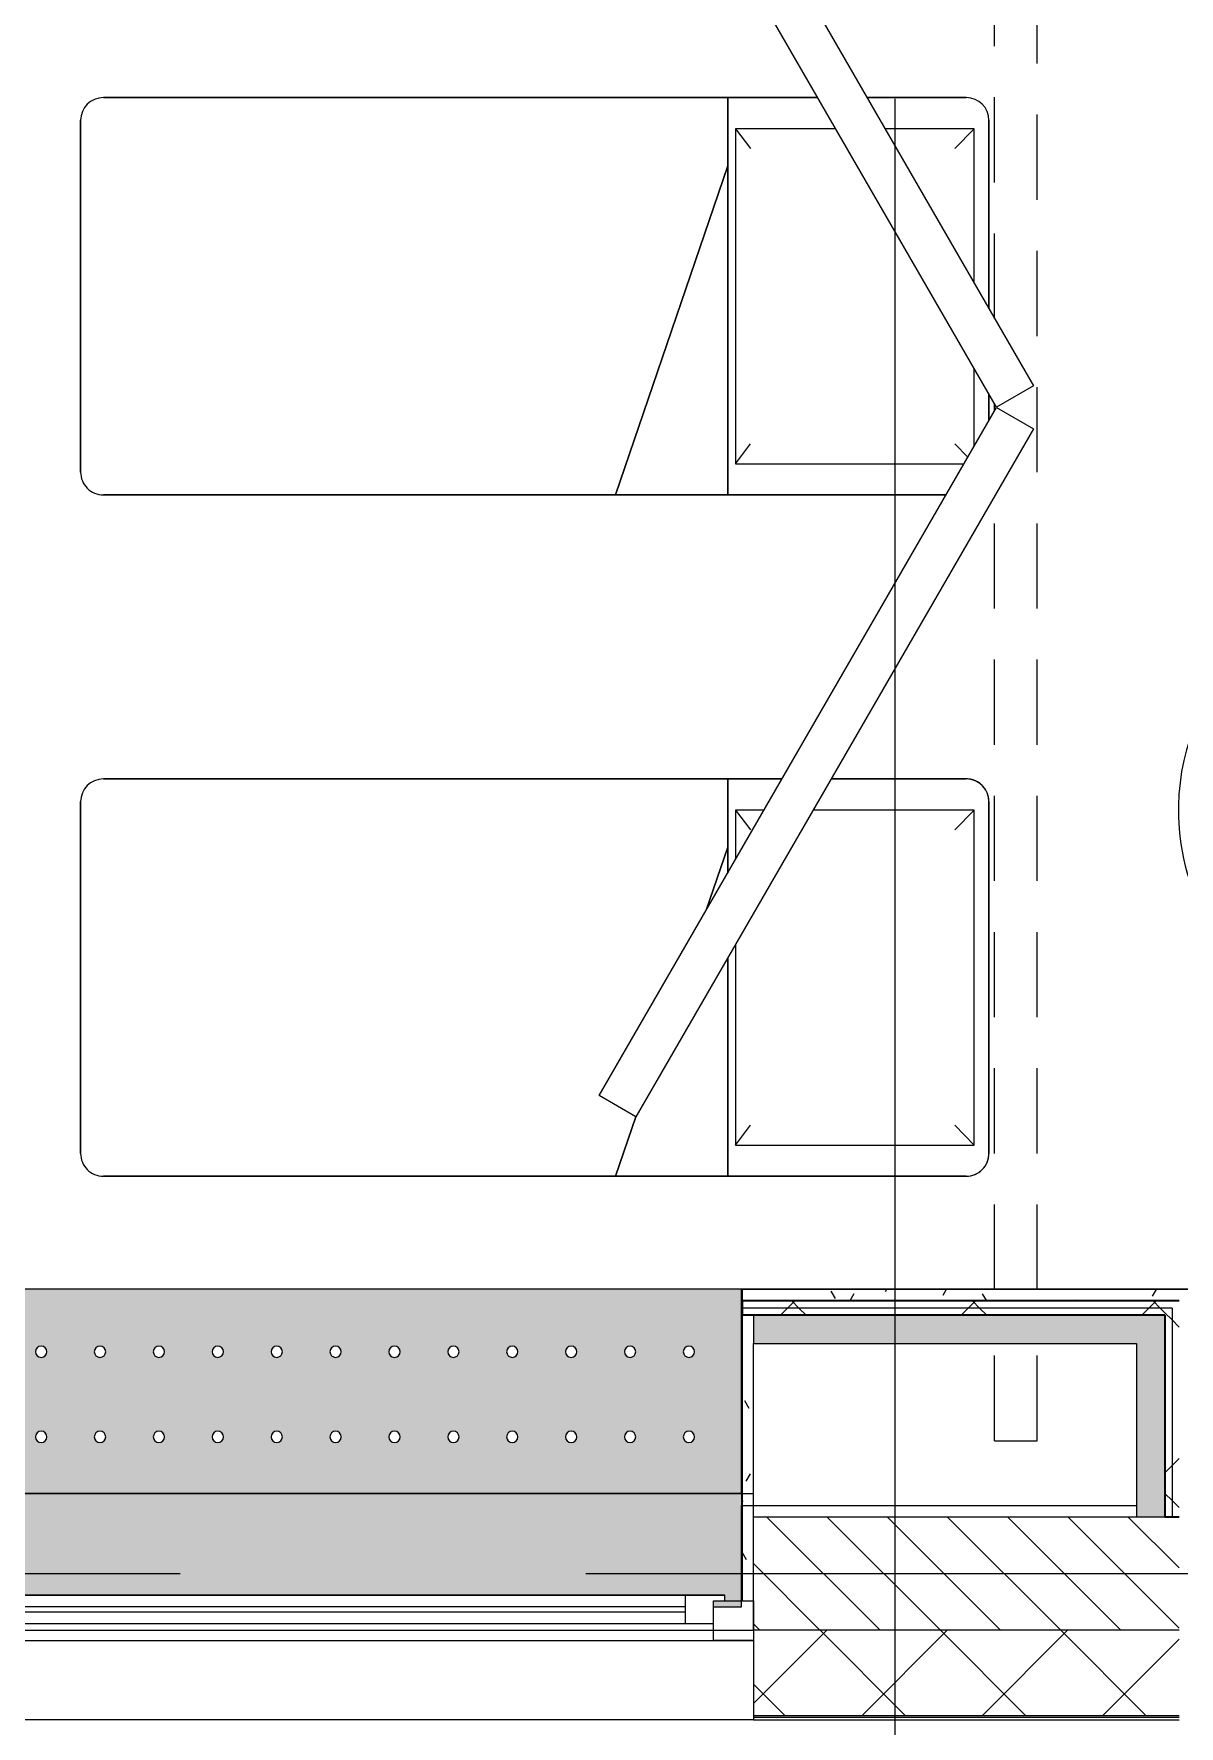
# Model space of a CAD drawing. Header units: millimetres. Extents: x 855 to 94006, y -3304 to 17933.
# Drawn here: x 24748 to 26766, y -269 to 2712 of the extents above; entities that cross this region are included whole.
import ezdxf

# ---------------------------------------------------------------- set-up
doc = ezdxf.new("R2010")
doc.units = ezdxf.units.MM
doc.linetypes.add('200_ШТРИХ__ш1_п0_6_', pattern=[240, 150, -90])
doc.linetypes.add('Осевая', pattern=[4762.5, 952.5, -714.375, 2381.25, -714.375])
for name, color, linetype, lineweight in [('A-DOOR', 7, 'Continuous', 9), ('A-DOOR-1', 7, '200_ШТРИХ__ш1_п0_6_', 9), ('A-DOOR-FRAM', 7, 'Continuous', 13), ('A-GLAZ', 7, 'Continuous', 9), ('A-GLAZ-1', 7, 'Continuous', 13), ('A-WALL', 7, 'Continuous', 9), ('I-WALL', 7, 'Continuous', 9), ('Знаки', 7, 'Continuous', 9), ('Оси', 7, 'Continuous', 9), ('Оси-2', 7, 'Осевая', 9)]:
    doc.layers.add(name, color=color, linetype=linetype, lineweight=lineweight)
for name, color, linetype, lineweight, true_color in [('A-WALL-1', 7, 'Continuous', 35, 0x3c3c3c), ('A-WALL-2', 7, 'Continuous', 13, 0x3c3c3c), ('A-WALL-3', 7, 'Continuous', 25, 0x3c3c3c), ('A-WALL-FNSH-1', 7, 'Continuous', 13, 0x3c3c3c), ('A-WALL-FNSH-2', 7, 'Continuous', 9, 0x3c3c3c), ('I-FURN-1', 7, 'Continuous', 9, 0xf0f0f0)]:
    doc.layers.add(name, color=color, linetype=linetype, lineweight=lineweight, true_color=true_color)
pattern_1 = [(0, (-30394.15, 0), (182.88, 45.72), [15.088, -122.072, 15.088, -122.072, -731.52]), (0, (-30394.15, 0), (182.88, 45.72), [-274.32, 15.088, -259.232, 15.088, -122.072, -320.04]), (0, (-30394.15, 0), (182.88, 45.72), [-685.8, 15.088, -76.352, 15.088, -213.512]), (120, (-30325.57, 22.86), (-131.03468, 135.518726), [15.088, -122.072, 15.088, -122.072, -731.52]), (120, (-30325.57, 22.86), (-131.03468, 135.518726), [-274.32, 15.088, -259.232, 15.088, -122.072, -320.04]), (120, (-30325.57, 22.86), (-131.03468, 135.518726), [-685.8, 15.088, -76.352, 15.088, -213.512]), (240, (-30302.71, 114.3), (-51.84532, -181.238726), [15.088, -122.072, 15.088, -122.072, -731.52]), (240, (-30302.71, 114.3), (-51.84532, -181.238726), [-274.32, 15.088, -259.232, 15.088, -122.072, -320.04]), (240, (-30302.71, 114.3), (-51.84532, -181.238726), [-685.8, 15.088, -76.352, 15.088, -213.512])]
pattern_2 = [(45, (-30394.15, 0), (-159.099, 159.099), []), (135, (-30394.15, 0), (-159.099, -159.099), [])]

# ---------------------------------------------------------------- blocks, each defined once
blk = doc.blocks.new('120_Окно_СКБ_2Ст - 120_Окно_СКБ_2Ст 3100х2500 _мал_створка слева_-22446080-План разверток пом_ 1_12_ Этаж 1')
at = {"layer": 'A-GLAZ'}
for p, q in [((1550, -57), (-1550, -57)), ((-1430, -107), (600, -107)), ((600, -117), (-1430, -117))]:
    blk.add_line(p, q, dxfattribs=at)
at = {"layer": 'A-GLAZ-1'}
for p, q in [((-1550, -127), (-1550, -57)), ((-1550, -57), (-1480, -57)), ((-1480, -57), (-1480, -127)), ((650, -87), (-1480, -87)), ((-1480, -87), (-1480, -127)), ((-1430, -137), (-1430, -87)), ((-1480, -127), (-1550, -127)), ((-1480, -127), (-1500, -127)), ((-1500, -127), (-1500, -137)), ((-1500, -137), (670, -137)), ((670, -137), (-1500, -137))]:
    blk.add_line(p, q, dxfattribs=at)
blk = doc.blocks.new('DOR__перегородка__Прямоугольная - ТП-3_ Вн_ДПГ_6820х3300h-19315679-План разверток пом_ 1_12_ Этаж 1')
at = {"layer": 'A-DOOR-1'}
for p, q in [((0, 75), (0, 0)), ((0, 75), (171.1, 75)), ((266.1, 75), (1664.5, 75)), ((1814.5, 75), (1826.7, 75)), ((1976.7, 75), (4163.8, 75)), ((0, 0), (171.1, 0)), ((266.1, 0), (6816.1, 0))]:
    blk.add_line(p, q, dxfattribs=at)
at = {"layer": 'A-DOOR-FRAM'}
for p, q in [((570.4, 706.9), (607.9, 771.8)), ((607.9, 771.8), (1820.3, 71.7)), ((1820.9, 71.7), (3033.3, 771.8)), ((1782.7, 6.7), (570.4, 706.9)), ((3070.8, 706.9), (1858.4, 6.7)), ((1820.3, 71.7), (1782.7, 6.7)), ((1858.4, 6.7), (1820.9, 71.7))]:
    blk.add_line(p, q, dxfattribs=at)
blk = doc.blocks.new('Bed - Small Sizes - 1_44-V21-План разверток пом_ 1_12_ Этаж 1')
at = {"layer": 'I-FURN-1'}
for p, q in [((-0.7, 0), (-332.7, 0)), ((-332.7, 0), (-0.7, 0)), ((-0.7, 0), (-332.7, 0)), ((-332.7, 0), (-0.7, 0)), ((196.7, 0), (149.3, 0)), ((149.3, 0), (196.7, 0)), ((-317.5, -26.2), (-282.7, -60)), ((-46.1, -26.2), (-317.5, -26.2)), ((-317.5, -26.2), (-317.5, -183)), ((-46.1, -26.2), (-317.5, -26.2)), ((-317.5, -26.2), (-317.5, -183)), ((242, -26.2), (103.9, -26.2)), ((242, -26.2), (103.9, -26.2)), ((196.7, 0), (149.3, 0)), ((149.3, 0), (196.7, 0)), ((-372.7, -40), (-372.7, -214.8)), ((-372.7, -214.8), (-372.7, -40)), ((-372.7, -40), (-372.7, -214.8)), ((-372.7, -214.8), (-372.7, -40)), ((261, -37.2), (237.3, -60)), ((272.5, -446.2), (272.5, -43.8)), ((272.5, -446.2), (272.5, -43.8)), ((327.3, -460), (327.3, -75.5)), ((327.3, -75.5), (327.3, -460)), ((327.3, -657.7), (327.3, -75.5)), ((327.3, -75.5), (327.3, -657.7)), ((-317.5, -269.6), (-317.5, -446.2)), ((-317.5, -269.6), (-317.5, -446.2)), ((-372.7, -301.4), (-372.7, -460)), ((-372.7, -460), (-372.7, -301.4)), ((-372.7, -301.4), (-372.7, -460)), ((-372.7, -460), (-372.7, -301.4)), ((-317.5, -446.2), (-282.7, -420)), ((-317.5, -446.2), (272.5, -446.2)), ((-317.5, -446.2), (272.5, -446.2)), ((272.5, -446.2), (237.3, -420)), ((-372.7, -460), (-252.7, -460)), ((-252.7, -460), (-372.7, -460)), ((-372.7, -460), (-372.7, -1560)), ((-372.7, -1560), (-372.7, -460)), ((-372.7, -460), (-252.7, -460)), ((-252.7, -460), (327.3, -460)), ((327.3, -460), (-252.7, -460)), ((327.3, -460), (-252.7, -460)), ((-252.7, -460), (327.3, -657.7)), ((327.3, -657.7), (-252.7, -460)), ((-252.7, -460), (327.3, -460)), ((-252.7, -460), (327.3, -657.7)), ((-252.7, -460), (327.3, -460)), ((327.3, -657.7), (327.3, -460)), ((327.3, -460), (327.3, -657.7)), ((327.3, -1560), (327.3, -657.7)), ((327.3, -657.7), (327.3, -1560)), ((-332.7, -1600), (287.3, -1600)), ((287.3, -1600), (-332.7, -1600))]:
    blk.add_line(p, q, dxfattribs=at)
for centre, start, end in [((-332.7, -40), 90, 180), ((-332.7, -40), 90, 180), ((-332.7, -40), 90, 180), ((-332.7, -40), 90, 180), ((-332.7, -1560), 180, 270), ((-332.7, -1560), 180, 270), ((287.3, -1560), 270, 0), ((287.3, -1560), 270, 0)]:
    blk.add_arc(centre, 40, start, end, dxfattribs=at)
blk = doc.blocks.new('Bed - Small Sizes - 1_44-V22-План разверток пом_ 1_12_ Этаж 1')
at = {"layer": 'I-FURN-1'}
for p, q in [((287.3, 0), (-332.7, 0)), ((-332.7, 0), (287.3, 0)), ((287.3, 0), (-332.7, 0)), ((-332.7, 0), (287.3, 0)), ((-317.5, -26.2), (-282.7, -60)), ((272.5, -26.2), (-317.5, -26.2)), ((-317.5, -26.2), (-317.5, -309.6)), ((272.5, -26.2), (-317.5, -26.2)), ((-317.5, -26.2), (-317.5, -309.6)), ((272.5, -26.2), (237.3, -60)), ((272.5, -446.2), (272.5, -26.2)), ((272.5, -446.2), (272.5, -26.2)), ((-372.7, -40), (-372.7, -277.8)), ((-372.7, -277.8), (-372.7, -40)), ((-372.7, -40), (-372.7, -277.8)), ((-372.7, -277.8), (-372.7, -40)), ((327.3, -460), (327.3, -40)), ((327.3, -40), (327.3, -460)), ((327.3, -657.7), (327.3, -40)), ((327.3, -40), (327.3, -657.7)), ((-372.7, -364.4), (-372.7, -460)), ((-372.7, -460), (-372.7, -364.4)), ((-372.7, -364.4), (-372.7, -460)), ((-372.7, -460), (-372.7, -364.4)), ((-317.5, -396.3), (-317.5, -446.2)), ((-317.5, -396.3), (-317.5, -446.2)), ((-317.5, -446.2), (-282.7, -420)), ((-317.5, -446.2), (-231, -446.2)), ((-317.5, -446.2), (-231, -446.2)), ((-81.1, -446.2), (272.5, -446.2)), ((-81.1, -446.2), (272.5, -446.2)), ((272.5, -446.2), (237.3, -420)), ((-372.7, -460), (-252.7, -460)), ((-252.7, -460), (-372.7, -460)), ((-372.7, -460), (-372.7, -1560)), ((-372.7, -1560), (-372.7, -460)), ((-372.7, -460), (-252.7, -460)), ((-252.7, -460), (-207.2, -460)), ((-207.2, -460), (-252.7, -460)), ((-207.2, -460), (-252.7, -460)), ((-252.7, -460), (-141.6, -497.8)), ((-141.6, -497.8), (-252.7, -460)), ((-252.7, -460), (-207.2, -460)), ((-252.7, -460), (-141.6, -497.8)), ((-252.7, -460), (-207.2, -460)), ((-57.2, -460), (327.3, -460)), ((327.3, -460), (-57.2, -460)), ((327.3, -460), (-57.2, -460)), ((-57.2, -460), (327.3, -460)), ((-57.2, -460), (327.3, -460)), ((327.3, -657.7), (327.3, -460)), ((327.3, -460), (327.3, -657.7)), ((222.7, -622), (327.3, -657.7)), ((327.3, -657.7), (222.7, -622)), ((222.7, -622), (327.3, -657.7)), ((327.3, -1560), (327.3, -657.7)), ((327.3, -657.7), (327.3, -1560)), ((-332.7, -1600), (287.3, -1600)), ((287.3, -1600), (-332.7, -1600))]:
    blk.add_line(p, q, dxfattribs=at)
for centre, start, end in [((-332.7, -40), 90, 180), ((-332.7, -40), 90, 180), ((287.3, -40), 360, 90), ((287.3, -40), 0, 90), ((-332.7, -40), 90, 180), ((-332.7, -40), 165, 180), ((-332.7, -40), 105, 165), ((-332.7, -40), 90, 105), ((287.3, -40), 360, 90), ((287.3, -40), 0, 90), ((-332.7, -1560), 180, 270), ((-332.7, -1560), 180, 270), ((287.3, -1560), 270, 0), ((287.3, -1560), 270, 0)]:
    blk.add_arc(centre, 40, start, end, dxfattribs=at)
blk = doc.blocks.new('ПУФ - 1_53-V29-План разверток пом_ 1_12_ Этаж 1')
at = {"layer": 'I-FURN-1'}
for radius, start, end in [(400, 360, 180), (400, 0, 180), (370, 360, 180), (370, 0, 180), (400, 180, 360), (370, 180, 360), (370, 180, 360), (400, 180, 360)]:
    blk.add_arc((0, 0), radius, start, end, dxfattribs=at)
blk = doc.blocks.new('Зашивка радиатора_ с перфорацией М6 - Зашивка радиатора_ с перфорацией М6-V35-План разверток пом_ 1_12_ Этаж 1')
at = {"layer": 'Знаки'}
blk.add_hatch(color=256, dxfattribs=at).paths.add_polyline_path([(2639, 380), (2639, 369), (2659, 369), (2659, 359), (1859, 359), (1859, 369), (1879, 369), (1879, 380), (1809, 380), (1809, 369), (1829, 369), (1829, 359), (-341, 359), (-341, 369), (-321, 369), (-321, 380), (-370, 380), (-370, 180), (2689, 181), (2689, 380), (2659, 380)])
h = blk.add_hatch(color=256, dxfattribs=at)
h.paths.add_polyline_path([(2627.7, 180), (-370, 180), (-370, -179.9), (2690, -179.9), (2690, 180)])
h.paths.add_polyline_path([(2523.7, 90.4), (2528.7, 89), (2532.4, 85.4), (2533.7, 80.4), (2532.4, 75.4), (2528.7, 71.7), (2523.7, 70.4), (2518.7, 71.7), (2515.1, 75.4), (2513.7, 80.4), (2515.1, 85.4), (2519.8, 89.4), (2521.2, 90)])
h.paths.add_polyline_path([(2627.5, 90.4), (2632.5, 89), (2636.2, 85.4), (2637.5, 80.4), (2636.2, 75.4), (2632.5, 71.7), (2627.5, 70.4), (2622.5, 71.7), (2618.8, 75.4), (2617.5, 80.4), (2618.8, 85.4), (2622.5, 89), (2624.9, 90)])
h.paths.add_polyline_path([(2212.5, 90.4), (2217.5, 89), (2221.2, 85.4), (2222.5, 80.4), (2221.2, 75.4), (2217.5, 71.7), (2212.5, 70.4), (2207.5, 71.7), (2203.8, 75.4), (2202.5, 80.4), (2203.8, 85.4), (2207.5, 89), (2209.9, 90)])
h.paths.add_polyline_path([(2420, 90.4), (2425, 89), (2428.7, 85.4), (2430, 80.4), (2428.7, 75.4), (2425, 71.7), (2420, 70.4), (2415, 71.7), (2411.3, 75.4), (2410, 80.4), (2411.9, 86.1), (2415, 89), (2417.4, 90)])
h.paths.add_polyline_path([(2316.2, 90.4), (2321.2, 89), (2324.9, 85.4), (2326.2, 80.4), (2324.9, 75.4), (2321.2, 71.7), (2316.2, 70.4), (2311.2, 71.7), (2307.6, 75.4), (2306.2, 80.4), (2307.6, 85.4), (2311.2, 89), (2313.7, 90)])
h.paths.add_polyline_path([(1486.2, 90.4), (1491.2, 89), (1494.9, 85.4), (1496.2, 80.4), (1494.9, 75.4), (1491.2, 71.7), (1486.2, 70.4), (1481.2, 71.7), (1477.1, 76.6), (1476.2, 80.4), (1477.6, 85.4), (1481.2, 89), (1483.7, 90)])
h.paths.add_polyline_path([(1382.5, 90.4), (1387.5, 89), (1391.2, 85.4), (1392.5, 80.4), (1391.2, 75.4), (1387.5, 71.7), (1382.5, 70.4), (1377.5, 71.7), (1373.8, 75.4), (1372.5, 80.4), (1373.8, 85.4), (1377.5, 89), (1379.9, 90)])
h.paths.add_polyline_path([(1590, 90.4), (1595, 89), (1598.7, 85.4), (1600, 80.4), (1598.7, 75.4), (1595, 71.7), (1590, 70.4), (1584.9, 71.8), (1581.3, 75.4), (1580, 80.4), (1581.3, 85.4), (1585, 89), (1587.4, 90)])
h.paths.add_polyline_path([(1693.7, 90.4), (1698.7, 89), (1702.4, 85.4), (1703.7, 80.4), (1702.4, 75.4), (1698.7, 71.7), (1692.8, 70.5), (1688.7, 71.7), (1685.1, 75.4), (1683.7, 80.4), (1685.1, 85.4), (1688.7, 89), (1692.8, 90.2)])
h.paths.add_polyline_path([(1175, 90.4), (1180, 89), (1183.7, 85.4), (1185, 80.4), (1183.7, 75.4), (1180, 71.7), (1175, 70.4), (1170, 71.7), (1166.3, 75.4), (1165, 80.4), (1166.3, 85.4), (1170, 89), (1172.4, 90)])
h.paths.add_polyline_path([(1797.5, 90.4), (1802.5, 89), (1806.2, 85.4), (1807.5, 80.4), (1806.2, 75.4), (1800.7, 70.9), (1797.5, 70.4), (1792.5, 71.7), (1788.8, 75.4), (1787.5, 80.4), (1788.8, 85.4), (1792.5, 89), (1794.9, 90)])
h.paths.add_polyline_path([(967.5, 90.4), (973.7, 88.1), (976.2, 85.4), (977.5, 80.4), (976.2, 75.4), (972.5, 71.7), (967.5, 70.4), (962.5, 71.7), (958.8, 75.4), (957.5, 80.4), (958.8, 85.4), (962.5, 89), (964.9, 90)])
h.paths.add_polyline_path([(863.7, 90.4), (868.7, 89), (872.4, 85.4), (873.7, 80.4), (872.4, 75.4), (868.7, 71.7), (863.7, 70.4), (858.7, 71.7), (855.1, 75.4), (853.7, 80.4), (855.1, 85.4), (858.7, 89), (861.2, 90)])
h.paths.add_polyline_path([(760, 90.4), (765, 89), (768.7, 85.4), (770, 80.4), (768.7, 75.4), (765, 71.7), (758, 70.6), (755, 71.7), (751.3, 75.4), (750, 80.4), (751.3, 85.4), (755, 89), (758, 90.1)])
h.paths.add_polyline_path([(656.2, 90.4), (661.2, 89), (664.9, 85.4), (666.2, 80.4), (664.9, 75.4), (661.2, 71.7), (656.2, 70.4), (650.1, 72.6), (647.6, 75.4), (646.2, 80.4), (647.6, 85.4), (651.2, 89), (653.7, 90)])
h.paths.add_polyline_path([(1901.2, 90.4), (1906.2, 89), (1909.9, 85.4), (1911.2, 80.4), (1909.9, 75.4), (1906.2, 71.7), (1901.2, 70.4), (1896.2, 71.7), (1892.6, 75.4), (1891.2, 80.4), (1892.6, 85.4), (1896.2, 89), (1898.7, 90)])
h.paths.add_polyline_path([(552.5, 90.4), (557.5, 89), (561.2, 85.4), (562.5, 80.4), (561.2, 75.4), (557.5, 71.7), (552.5, 70.4), (547.5, 71.7), (543.8, 75.4), (542.5, 80.4), (543.8, 85.4), (547.5, 89), (549.9, 90)])
h.paths.add_polyline_path([(448.7, 90.4), (453.7, 89), (457.4, 85.4), (458.7, 80.4), (457.4, 75.4), (453.7, 71.7), (448.7, 70.4), (443.7, 71.7), (440.1, 75.4), (438.7, 80.4), (440.1, 85.4), (443.7, 89), (446.2, 90)])
h.paths.add_polyline_path([(2005, 90.4), (2010, 89), (2013.7, 85.4), (2015, 80.4), (2013.7, 75.4), (2010, 71.7), (2005, 70.4), (2000, 71.7), (1996.3, 75.4), (1995, 80.4), (1996.3, 85.4), (2000, 89), (2002.4, 90)])
h.paths.add_polyline_path([(345, 90.4), (350, 89), (353.7, 85.4), (355, 80.4), (353.7, 75.4), (350, 71.7), (345, 70.4), (340, 71.7), (336.3, 75.4), (335, 80.4), (336.3, 85.4), (340, 89), (342.4, 90)])
h.paths.add_polyline_path([(241.2, 90.4), (246.2, 89), (249.9, 85.4), (251.2, 80.4), (249.9, 75.4), (246.2, 71.7), (241.2, 70.4), (236.2, 71.7), (232.6, 75.4), (231.2, 80.4), (232.6, 85.4), (236.2, 89), (238.7, 90)])
h.paths.add_polyline_path([(137.5, 90.4), (142.5, 89), (146.7, 84.1), (147.5, 80.4), (146.2, 75.4), (142.5, 71.7), (137.5, 70.4), (132.5, 71.7), (128.8, 75.4), (127.5, 80.4), (128.8, 85.4), (132.5, 89), (134.9, 90)])
h.paths.add_polyline_path([(1071.2, 90.4), (1076.2, 89), (1079.9, 85.4), (1081.2, 80.4), (1079.9, 75.4), (1076.2, 71.7), (1071.2, 70.4), (1066.2, 71.7), (1062.6, 75.4), (1061.2, 80.4), (1062.6, 85.4), (1066.2, 89), (1068.7, 90)])
h.paths.add_polyline_path([(2108.7, 90.4), (2113.7, 89), (2117.4, 85.4), (2118.7, 80.4), (2117.4, 75.4), (2113.7, 71.7), (2108.7, 70.4), (2103.7, 71.7), (2100.1, 75.4), (2098.7, 80.4), (2100.1, 85.4), (2103.7, 89), (2106.2, 90)])
h.paths.add_polyline_path([(1278.7, 90.4), (1283.7, 89), (1287.4, 85.4), (1288.7, 80.4), (1287.4, 75.4), (1283.7, 71.7), (1278.7, 70.4), (1273.7, 71.7), (1270.1, 75.4), (1268.7, 80.4), (1270.1, 85.4), (1273.7, 89), (1276.2, 90)])
h.paths.add_polyline_path([(-277.5, 90.4), (-272.5, 89), (-268.8, 85.4), (-267.5, 80.4), (-268.8, 75.4), (-272.5, 71.7), (-277.5, 70.4), (-282.5, 71.7), (-286.2, 75.4), (-287.5, 80.4), (-286.2, 85.4), (-282.5, 89), (-280.1, 90)])
h.paths.add_polyline_path([(33.7, 90.4), (38.8, 89), (42.4, 85.4), (43.7, 80.4), (42.4, 75.4), (38.7, 71.7), (33.7, 70.4), (28.7, 71.7), (25.1, 75.4), (23.7, 80.4), (25.1, 85.4), (28.7, 89), (31.2, 90)])
h.paths.add_polyline_path([(-70, 90.4), (-65, 89), (-61.3, 85.4), (-60, 80.4), (-61.3, 75.4), (-65, 71.7), (-70, 70.4), (-75, 71.7), (-78.7, 75.4), (-80, 80.4), (-78.7, 85.4), (-75, 89), (-72.6, 90)])
h.paths.add_polyline_path([(-173.8, 90.4), (-168.8, 89), (-165.1, 85.4), (-163.8, 80.4), (-165.1, 75.4), (-168.8, 71.7), (-173.8, 70.4), (-178.8, 71.7), (-182.4, 75.4), (-183.8, 80.4), (-182.4, 85.4), (-176.9, 89.8), (-176.3, 90)])
h.paths.add_polyline_path([(2420, -59.6), (2425, -61), (2428.7, -64.6), (2430, -69.6), (2428.7, -74.6), (2425, -78.3), (2420, -79.6), (2415, -78.3), (2411.3, -74.6), (2410, -69.6), (2411.9, -63.9), (2415, -61), (2417.4, -60)])
h.paths.add_polyline_path([(2316.2, -59.6), (2321.2, -61), (2324.9, -64.6), (2326.2, -69.6), (2324.9, -74.6), (2321.2, -78.3), (2316.2, -79.6), (2311.2, -78.3), (2307.6, -74.6), (2306.4, -68.3), (2307.6, -64.6), (2311.2, -61), (2313.7, -60)])
h.paths.add_polyline_path([(2627.5, -59.6), (2632.5, -61), (2636.2, -64.6), (2637.5, -69.6), (2636.2, -74.6), (2632.5, -78.3), (2627.5, -79.6), (2622.5, -78.3), (2618.8, -74.6), (2617.5, -69.6), (2618.8, -64.6), (2622.5, -61), (2624.9, -60)])
h.paths.add_polyline_path([(2523.7, -59.6), (2528.7, -61), (2532.4, -64.6), (2533.7, -69.6), (2532.4, -74.6), (2528.7, -78.3), (2523.7, -79.6), (2518.7, -78.3), (2515.1, -74.6), (2513.9, -68.3), (2515.1, -64.6), (2518.7, -61), (2521.2, -60)])
h.paths.add_polyline_path([(1797.5, -59.6), (1802.5, -61), (1806.2, -64.6), (1807.5, -69.6), (1806.2, -74.6), (1802.5, -78.3), (1797.5, -79.6), (1792.5, -78.3), (1788.8, -74.6), (1787.7, -68.3), (1788.8, -64.6), (1792.5, -61), (1794.9, -60)])
h.paths.add_polyline_path([(1590, -59.6), (1595, -61), (1598.7, -64.6), (1600, -69.6), (1598.7, -74.6), (1595, -78.3), (1590, -79.6), (1585, -78.3), (1581.3, -74.6), (1580.2, -68.3), (1581.3, -64.6), (1585, -61), (1587.4, -60)])
h.paths.add_polyline_path([(1278.7, -59.6), (1283.7, -61), (1287.4, -64.6), (1288.7, -69.6), (1287.4, -74.6), (1283.7, -78.3), (1278.7, -79.6), (1273.7, -78.3), (1270.1, -74.6), (1268.9, -68.3), (1270.1, -64.6), (1273.7, -61), (1276.2, -60)])
h.paths.add_polyline_path([(1901.2, -59.6), (1906.2, -61), (1909.9, -64.6), (1911.2, -69.6), (1909.9, -74.6), (1906.2, -78.3), (1901.2, -79.6), (1896.2, -78.3), (1892.6, -74.6), (1891.4, -68.3), (1892.6, -64.6), (1896.2, -61), (1898.7, -60)])
h.paths.add_polyline_path([(1382.5, -59.6), (1387.5, -61), (1391.2, -64.6), (1392.5, -69.6), (1391.2, -74.6), (1387.5, -78.3), (1382.5, -79.6), (1377.5, -78.3), (1373.8, -74.6), (1372.7, -68.3), (1373.8, -64.6), (1377.5, -61), (1379.9, -60)])
h.paths.add_polyline_path([(1486.2, -59.6), (1491.2, -61), (1494.9, -64.6), (1496.2, -69.6), (1494.9, -74.6), (1491.2, -78.3), (1486.2, -79.6), (1481.2, -78.3), (1477.1, -73.4), (1476.2, -69.6), (1477.6, -64.6), (1481.2, -61), (1483.7, -60)])
h.paths.add_polyline_path([(656.2, -59.6), (661.2, -61), (664.9, -64.6), (666.2, -69.6), (664.9, -74.6), (661.2, -78.3), (656.2, -79.6), (651.2, -78.3), (647.6, -74.6), (646.4, -68.3), (647.6, -64.6), (651.2, -61), (653.7, -60)])
h.paths.add_polyline_path([(448.7, -59.6), (453.7, -61), (457.4, -64.6), (458.7, -69.6), (457.4, -74.6), (453.7, -78.3), (448.7, -79.6), (443.7, -78.3), (440.1, -74.6), (438.9, -68.3), (440.1, -64.6), (443.7, -61), (446.2, -60)])
h.paths.add_polyline_path([(2005, -59.6), (2010, -61), (2013.7, -64.6), (2015, -69.6), (2013.7, -74.6), (2010, -78.3), (2005, -79.6), (2000, -78.3), (1996.3, -74.6), (1995.2, -68.3), (1996.3, -64.6), (2000, -61), (2002.4, -60)])
h.paths.add_polyline_path([(552.5, -59.6), (557.5, -61), (561.2, -64.6), (562.5, -69.6), (561.2, -74.6), (557.5, -78.3), (552.5, -79.6), (547.5, -78.3), (543.8, -74.6), (542.7, -68.3), (543.8, -64.6), (547.5, -61), (549.9, -60)])
h.paths.add_polyline_path([(241.2, -59.6), (246.2, -61), (249.9, -64.6), (251.2, -69.6), (249.9, -74.6), (246.2, -78.3), (241.2, -79.6), (236.2, -78.3), (232.6, -74.6), (231.4, -68.3), (232.6, -64.6), (236.2, -61), (238.7, -60)])
h.paths.add_polyline_path([(967.5, -59.6), (973.7, -61.9), (976.2, -64.6), (977.5, -69.6), (976.2, -74.6), (972.5, -78.3), (967.5, -79.6), (962.5, -78.3), (958.8, -74.6), (957.5, -69.6), (958.8, -64.6), (962.5, -61), (964.9, -60)])
h.paths.add_polyline_path([(1071.2, -59.6), (1076.2, -61), (1079.9, -64.6), (1081.2, -69.6), (1079.9, -74.6), (1076.2, -78.3), (1071.2, -79.6), (1066.2, -78.3), (1062.6, -74.6), (1061.4, -68.3), (1062.6, -64.6), (1066.2, -61), (1068.7, -60)])
h.paths.add_polyline_path([(760, -59.6), (765, -61), (768.7, -64.6), (770, -69.6), (768.7, -74.6), (765, -78.3), (758, -79.4), (755, -78.3), (751.3, -74.6), (750, -69.6), (751.3, -64.6), (755, -61), (758, -59.9)])
h.paths.add_polyline_path([(2108.7, -59.6), (2113.7, -61), (2117.4, -64.6), (2118.7, -69.6), (2117.4, -74.6), (2113.7, -78.3), (2108.7, -79.6), (2103.7, -78.3), (2100.1, -74.6), (2098.9, -68.3), (2100.1, -64.6), (2103.7, -61), (2106.2, -60)])
h.paths.add_polyline_path([(1175, -59.6), (1180, -61), (1183.7, -64.6), (1185, -69.6), (1183.7, -74.6), (1180, -78.3), (1175, -79.6), (1170, -78.3), (1166.3, -74.6), (1165.2, -68.3), (1166.3, -64.6), (1170, -61), (1172.4, -60)])
h.paths.add_polyline_path([(863.7, -59.6), (868.7, -61), (872.4, -64.6), (873.7, -69.6), (872.4, -74.6), (868.7, -78.3), (863.7, -79.6), (858.7, -78.3), (855.1, -74.6), (853.9, -68.3), (855.1, -64.6), (858.7, -61), (861.2, -60)])
h.paths.add_polyline_path([(345, -59.6), (350, -61), (353.7, -64.6), (355, -69.6), (353.7, -74.6), (350, -78.3), (345, -79.6), (340, -78.3), (336.3, -74.6), (335.2, -68.3), (336.3, -64.6), (340, -61), (342.4, -60)])
h.paths.add_polyline_path([(1693.7, -59.6), (1698.7, -61), (1702.4, -64.6), (1703.7, -69.6), (1702.4, -74.6), (1698.7, -78.3), (1692.8, -79.5), (1688.7, -78.3), (1685.1, -74.6), (1683.7, -69.6), (1685.1, -64.6), (1688.7, -61), (1692.8, -59.8)])
h.paths.add_polyline_path([(2212.5, -59.6), (2217.5, -61), (2221.2, -64.6), (2222.5, -69.6), (2221.2, -74.6), (2217.5, -78.3), (2212.5, -79.6), (2207.5, -78.3), (2203.8, -74.6), (2202.7, -68.3), (2203.8, -64.6), (2207.5, -61), (2209.9, -60)])
h.paths.add_polyline_path([(33.7, -59.6), (38.8, -61), (42.4, -64.6), (43.7, -69.6), (42.4, -74.6), (38.7, -78.3), (33.7, -79.6), (28.7, -78.3), (25.1, -74.6), (23.7, -69.6), (25.1, -64.6), (28.7, -61), (31.2, -60)])
h.paths.add_polyline_path([(-173.8, -59.6), (-168.8, -61), (-165.1, -64.6), (-163.8, -69.6), (-165.1, -74.6), (-168.8, -78.3), (-173.8, -79.6), (-178.8, -78.3), (-182.4, -74.6), (-183.8, -69.6), (-182.4, -64.6), (-176.9, -60.2), (-176.3, -60)])
h.paths.add_polyline_path([(-277.5, -59.6), (-272.5, -61), (-268.8, -64.6), (-267.5, -69.6), (-268.8, -74.6), (-272.5, -78.3), (-277.5, -79.6), (-282.5, -78.3), (-286.2, -74.6), (-287.5, -69.6), (-286.2, -64.6), (-282.5, -61), (-280.1, -60)])
h.paths.add_polyline_path([(137.5, -59.6), (142.5, -61), (146.2, -64.6), (147.5, -69.6), (146.2, -74.6), (142.5, -78.3), (137.5, -79.6), (132.5, -78.3), (128.8, -74.6), (127.7, -68.3), (128.8, -64.6), (132.5, -61), (134.9, -60)])
h.paths.add_polyline_path([(-70, -59.6), (-65, -61), (-61.3, -64.6), (-60, -69.6), (-61.3, -74.6), (-65, -78.3), (-70, -79.6), (-75, -78.3), (-78.7, -74.6), (-79.8, -68.3), (-78.7, -64.6), (-75, -61), (-72.6, -60)])
for p, q in [((-321, 380), (-370, 380)), ((-370, 380), (-370, 201)), ((-370, 180), (2690, 180)), ((2690, 180), (-370, 180)), ((-370, 180), (-370, -179.9)), ((-370, -179.9), (2690, -179.9))]:
    blk.add_line(p, q, dxfattribs=at)
for centre, start, end in [((-277.5, 80.4), 0, 180), ((-173.8, 80.4), 0, 180), ((-70, 80.4), 0, 180), ((33.7, 80.4), 0, 180), ((137.5, 80.4), 0, 180), ((241.2, 80.4), 0, 180), ((345, 80.4), 0, 180), ((448.7, 80.4), 0, 180), ((552.5, 80.4), 0, 180), ((656.2, 80.4), 0, 180), ((760, 80.4), 0, 180), ((863.7, 80.4), 0, 180), ((-277.5, 80.4), 180, 360), ((-173.8, 80.4), 180, 0), ((-70, 80.4), 180, 0), ((33.7, 80.4), 180, 360), ((137.5, 80.4), 180, 0), ((241.2, 80.4), 180, 0), ((345, 80.4), 180, 0), ((448.7, 80.4), 180, 0), ((552.5, 80.4), 180, 360), ((656.2, 80.4), 180, 0), ((760, 80.4), 180, 0), ((863.7, 80.4), 180, 0), ((-277.5, -69.6), 0, 180), ((-277.5, -69.6), 180, 0), ((-173.8, -69.6), 0, 180), ((-173.8, -69.6), 180, 0), ((-70, -69.6), 0, 180), ((-70, -69.6), 180, 0), ((33.7, -69.6), 0, 180), ((33.7, -69.6), 180, 0), ((137.5, -69.6), 0, 180), ((137.5, -69.6), 180, 0), ((241.2, -69.6), 0, 180), ((241.2, -69.6), 180, 0), ((345, -69.6), 0, 180), ((345, -69.6), 180, 0), ((448.7, -69.6), 0, 180), ((448.7, -69.6), 180, 0), ((552.5, -69.6), 0, 180), ((552.5, -69.6), 180, 0), ((656.2, -69.6), 0, 180), ((656.2, -69.6), 180, 0), ((760, -69.6), 0, 180), ((760, -69.6), 180, 0), ((863.7, -69.6), 0, 180), ((863.7, -69.6), 180, 0)]:
    blk.add_arc(centre, 10, start, end, dxfattribs=at)

msp = doc.modelspace()

# ---------------------------------------------------------------- hatches: boundary and pattern name
at = {"layer": 'A-WALL'}
h = msp.add_hatch(dxfattribs=at)
h.set_pattern_fill('FP_4', color=256, style=0, pattern_type=2)
h.set_pattern_definition([(135, (-30394.15, 0), (-53.03301, -53.03301), [])])
h.paths.add_polyline_path([(26736.6, -100), (26765.8, -100), (26765.8, 100), (26015.8, 100), (26015.8, -100), (26161.3, -100)])
h.paths.add_polyline_path([(28865.8, -100), (29615.8, -100), (29615.8, 100), (28865.8, 100)])
h.paths.add_polyline_path([(34790.7, -100), (35045.8, -100), (35045.8, 100), (34765.8, 100), (34765.8, -100)])
h.paths.add_polyline_path([(33865.8, -100), (33865.8, 100), (33315.8, 100), (33315.8, -100), (33640.1, -100)])
h.paths.add_polyline_path([(22915.8, -100), (22915.8, 100), (21477.4, 100), (21477.4, -100), (22709.6, -100)])
h.paths.add_polyline_path([(30515.8, -100), (31215.8, -100), (31215.8, 100), (30515.8, 100)])
h.paths.add_polyline_path([(19257.8, -100), (19377.4, -100), (19377.4, 100), (18665.8, 100), (18665.8, -100), (18682.5, -100)])
h.paths.add_polyline_path([(17531.9, -100), (17765.8, -100), (17765.8, 100), (17515.8, 100), (17515.8, -100)])
h = msp.add_hatch(dxfattribs=at)
h.set_pattern_fill('FP_2', color=256, style=0, pattern_type=2)
h.set_pattern_definition([(45, (-30394.15, 0), (-106.06602, 106.06602), []), (135, (-30394.15, 0), (-106.06602, -106.06602), [])])
h.paths.add_polyline_path([(26736.6, -250), (26765.8, -250), (26765.8, -100), (26015.8, -100), (26015.8, -250), (26161.3, -250)])
h.paths.add_polyline_path([(28865.8, -250), (29615.8, -250), (29615.8, -100), (28865.8, -100)])
h.paths.add_polyline_path([(21477.4, -250), (22915.8, -250), (22915.8, -100), (21477.4, -100)])
h.paths.add_polyline_path([(35366, -250), (35366, -100), (34765.8, -100), (34765.8, -250), (34790.7, -250)])
h.paths.add_polyline_path([(30515.8, -250), (31215.8, -250), (31215.8, -100), (30515.8, -100)])
h.paths.add_polyline_path([(33640.1, -250), (33865.8, -250), (33865.8, -100), (33315.8, -100), (33315.8, -250)])
h.paths.add_polyline_path([(17244.3, -250), (17765.8, -250), (17765.8, -100), (17015.8, -100), (17015.8, -250)])
h.paths.add_polyline_path([(19257.8, -250), (19377.4, -250), (19377.4, -100), (18665.8, -100), (18665.8, -250), (18682.5, -250)])
at = {"layer": 'I-WALL'}
h = msp.add_hatch(dxfattribs=at)
h.set_pattern_fill('FP_6', color=256, style=0, pattern_type=2)
h.set_pattern_definition(pattern_1)
h.paths.add_polyline_path([(26015.8, 140), (26015.8, 455), (25995.8, 454.6), (25995.8, 140)])
h.paths.add_polyline_path([(26015.8, 480), (26015.8, 500), (25995.8, 500), (25995.8, 480)])
h = msp.add_hatch(dxfattribs=at)
h.set_pattern_fill('FP_8', color=256, style=0, pattern_type=2)
h.set_pattern_definition(pattern_2)
h.paths.add_polyline_path([(25995.8, 467.5), (26753.3, 467.5), (26753.3, 480), (25995.8, 480)])
h = msp.add_hatch(dxfattribs=at)
h.set_pattern_fill('FP_6', color=256, style=0, pattern_type=2)
h.set_pattern_definition(pattern_1)
h.paths.add_polyline_path([(26785.8, 480), (26785.8, 500), (26015.8, 500), (26017.5, 480), (26765.8, 480)])
h = msp.add_hatch(dxfattribs=at)
h.set_pattern_fill('FP_8', color=256, style=0, pattern_type=2)
h.set_pattern_definition(pattern_2)
h.paths.add_polyline_path([(26765.8, 100), (26765.8, 480), (26753.3, 480), (26753.3, 100)])
h = msp.add_hatch(dxfattribs=at)
h.set_pattern_fill('FP_8', color=256, style=0, pattern_type=2)
h.set_pattern_definition(pattern_2)
h.paths.add_polyline_path([(26161.3, 455), (26740.8, 455), (26740.8, 467.5), (25995.8, 467.5), (25995.8, 455), (26017.5, 455)])
for points in [[(26690.8, 405), (26690.8, 455), (26015.8, 454.6), (26017.5, 405), (26161.3, 405)], [(26736.6, 100), (26740.8, 100), (26740.8, 455), (26690.8, 455), (26690.8, 100)]]:
    msp.add_hatch(color=256, dxfattribs=at).paths.add_polyline_path(points)
h = msp.add_hatch(dxfattribs=at)
h.set_pattern_fill('FP_8', color=256, style=0, pattern_type=2)
h.set_pattern_definition(pattern_2)
h.paths.add_polyline_path([(26753.3, 100), (26753.3, 467.5), (26740.8, 467.5), (26740.8, 100)])
h = msp.add_hatch(dxfattribs=at)
h.set_pattern_fill('FP_6', color=256, style=0, pattern_type=2)
h.set_pattern_definition(pattern_1)
h.paths.add_polyline_path([(25994.8, 120), (26015.8, 120), (26015.8, 140), (25994.8, 140)])
h.paths.add_polyline_path([(22709.6, 120), (22915.8, 120), (22915.8, 140), (22385.8, 140), (22385.8, 120)])
h = msp.add_hatch(dxfattribs=at)
h.set_pattern_fill('FP_6', color=256, style=0, pattern_type=2)
h.set_pattern_definition(pattern_1)
h.paths.add_polyline_path([(25995.8, -48), (26015.8, -48), (26015.8, 140), (25995.8, 140)])

# ---------------------------------------------------------------- linework, layer by layer
at = {"layer": 'A-WALL'}
for p, q in [((26753.3, 467.5), (25995.8, 467.5)), ((26015.8, 455), (26015.8, 405)), ((26753.3, 467.5), (26753.3, 100)), ((22915.8, -100), (26015.8, -100)), ((26015.8, -258), (22915.8, -258)), ((26015.8, -250), (26765.8, -250))]:
    msp.add_line(p, q, dxfattribs=at)
at = {"layer": 'A-WALL-1'}
for p, q in [((25995.8, 480), (25995.8, 455)), ((26765.8, 480), (25995.8, 480)), ((26740.8, 455), (25995.8, 455)), ((26740.8, 455), (26740.8, 100)), ((26740.8, 100), (26765.8, 100))]:
    msp.add_line(p, q, dxfattribs=at)
at = {"layer": 'A-WALL-2'}
msp.add_line((26015.8, -100), (26015.8, -250), dxfattribs=at)
at = {"layer": 'A-WALL-3'}
for p, q in [((25995.8, 500), (25995.8, 480)), ((26785.8, 500), (25995.8, 500)), ((25995.8, 455), (25995.8, -48)), ((26015.8, 405), (26690.8, 405)), ((26015.8, -100), (26015.8, 405)), ((26690.8, 405), (26690.8, 100)), ((26015.8, 140), (25994.8, 140)), ((25994.8, 140), (25994.8, 120)), ((25994.8, 120), (26015.8, 120)), ((26015.8, 100), (26740.8, 100)), ((25995.8, -48), (26015.8, -48)), ((26765.8, -100), (26015.8, -100))]:
    msp.add_line(p, q, dxfattribs=at)
at = {"layer": 'A-WALL-FNSH-1'}
for p, q in [((25994.8, 501), (25994.8, 141)), ((26786.8, 501), (25994.8, 501)), ((25994.8, 141), (25995.8, 141)), ((25994.8, 120), (25994.8, -48)), ((25994.8, -48), (25995.8, -48)), ((26015.8, -250), (26015.8, -253)), ((26015.8, -253), (26765.8, -253))]:
    msp.add_line(p, q, dxfattribs=at)
at = {"layer": 'A-WALL-FNSH-2'}
for p, q in [((26015.8, -253), (26015.8, -258)), ((26015.8, -258), (26765.8, -258))]:
    msp.add_line(p, q, dxfattribs=at)
at = {"layer": 'I-WALL'}
msp.add_line((26015.8, 120), (26690.8, 120), dxfattribs=at)
at = {"layer": 'Оси'}
msp.add_line((26265.8, -2104.4), (26265.8, 1645.6), dxfattribs=at)
at = {"layer": 'Оси-2'}
for p, q in [((26265.8, 1645.6), (26265.8, 4171)), ((19291, 0), (31516.8, 0))]:
    msp.add_line(p, q, dxfattribs=at)

# ---------------------------------------------------------------- block references
at = {"layer": 'A-DOOR', "rotation": 89.99999999999955}
msp.add_blockref('DOR__перегородка__Прямоугольная - ТП-3_ Вн_ДПГ_6820х3300h-19315679-План разверток пом_ 1_12_ Этаж 1', (26515.8, 233.9), dxfattribs=at)
at = {"layer": 'A-GLAZ', "rotation": 180}
msp.add_blockref('120_Окно_СКБ_2Ст - 120_Окно_СКБ_2Ст 3100х2500 _мал_створка слева_-22446080-План разверток пом_ 1_12_ Этаж 1', (24465.8, -175), dxfattribs=at)
at = {"layer": 'I-FURN-1'}
for name, p, rotation in [('Bed - Small Sizes - 1_44-V21-План разверток пом_ 1_12_ Этаж 1', (26430.7, 2227.4), 270.0000000000002), ('ПУФ - 1_53-V29-План разверток пом_ 1_12_ Этаж 1', (27164.5, 1344.5), 184.6613193387897), ('Bed - Small Sizes - 1_44-V22-План разверток пом_ 1_12_ Этаж 1', (26430.7, 1027.1), 270.0000000000002)]:
    msp.add_blockref(name, p, dxfattribs=dict(at, rotation=rotation))
at = {"layer": 'Знаки', "rotation": 180}
msp.add_blockref('Зашивка радиатора_ с перфорацией М6 - Зашивка радиатора_ с перфорацией М6-V35-План разверток пом_ 1_12_ Этаж 1', (25624.8, 321), dxfattribs=at)

doc.saveas('drawing.dxf')
